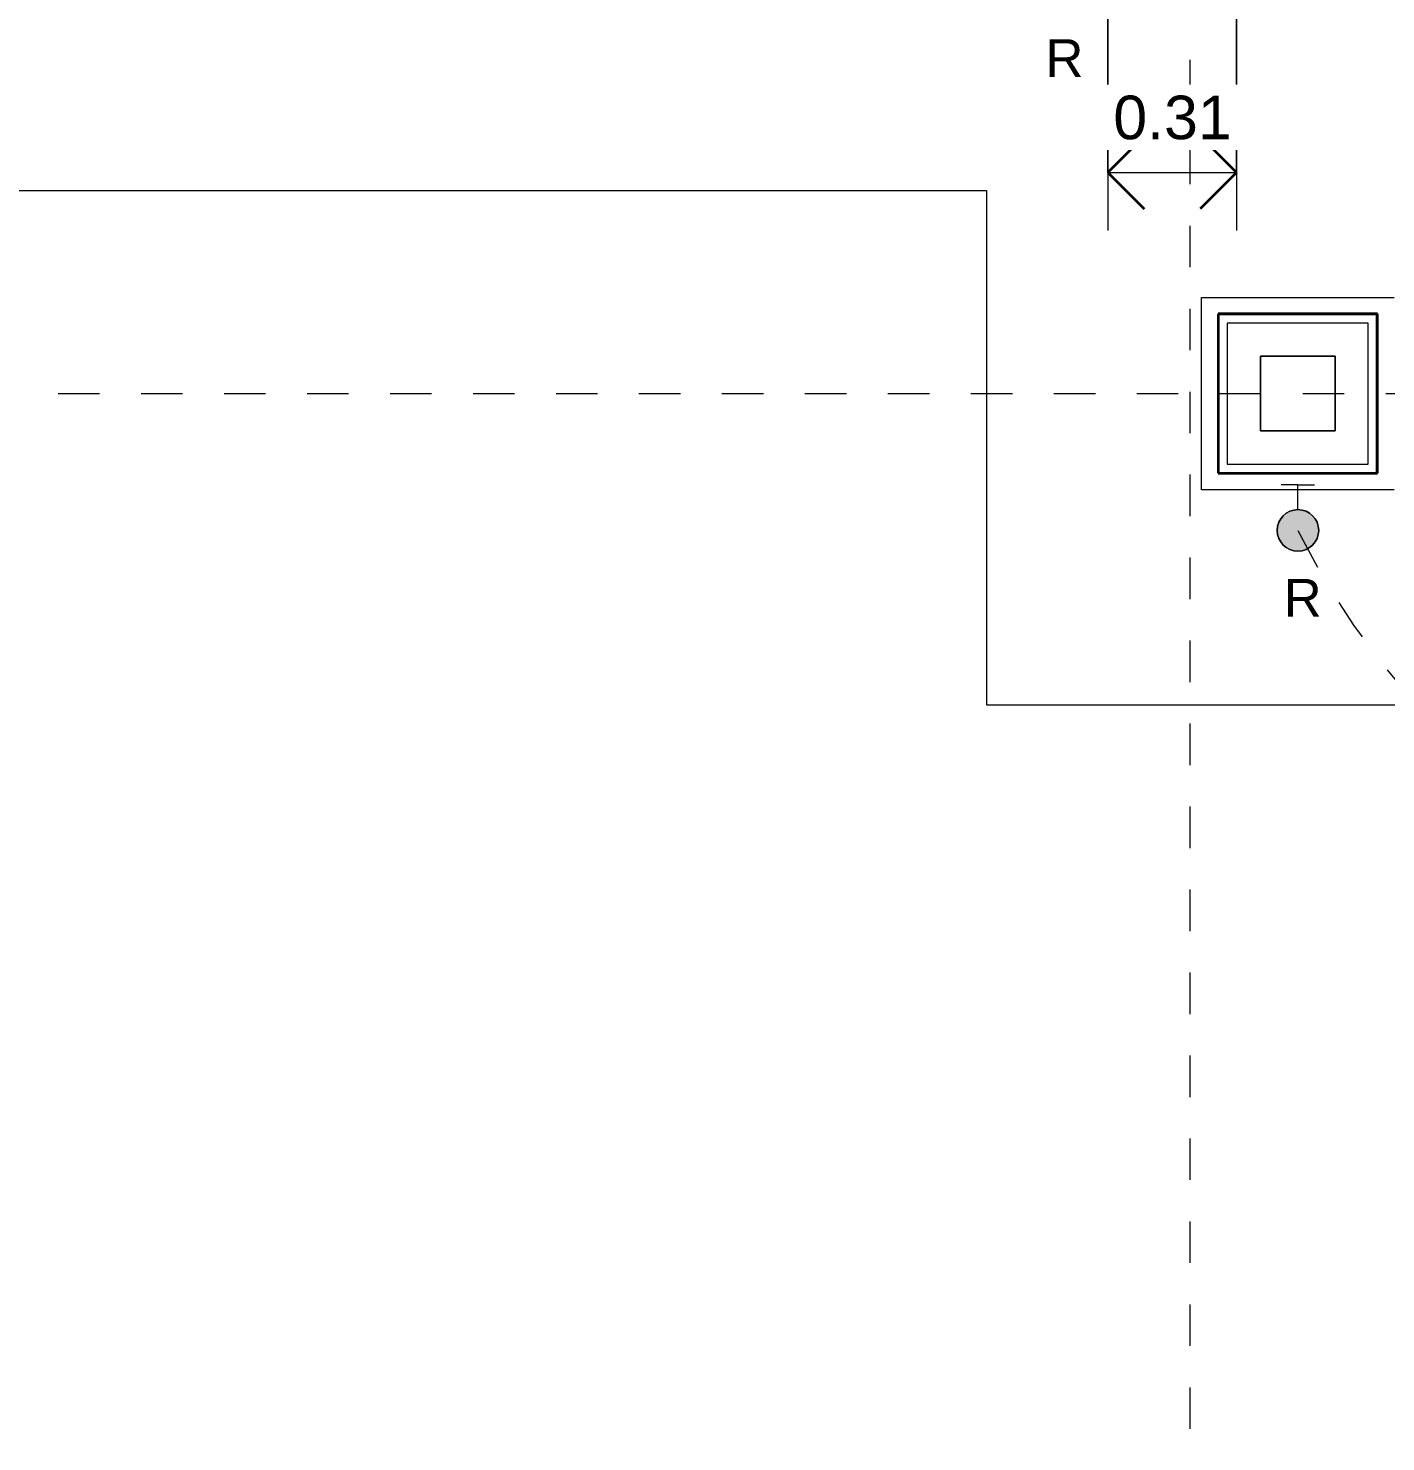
# Model space of a CAD drawing. Header units: metres. Extents: x -1.5 to 31.4, y -9.2 to 10.9.
# Drawn here: x 4.616 to 7.888, y -9.158 to -5.752 of the extents above; entities that cross this region are included whole.
import ezdxf

# ---------------------------------------------------------------- set-up
doc = ezdxf.new("R2010")
doc.units = ezdxf.units.M
doc.linetypes.add('Línea de rejilla', pattern=[0.022225, 0.0127, -0.003175, 0.003175, -0.003175])
doc.linetypes.add('Trazo', pattern=[0.0023, 0.0015, -0.0008])
for name, color, linetype, lineweight in [('A-ANNO-DIMS', 7, 'Continuous', 9), ('A-ANNO-DIMS-70', 7, 'Continuous', 9), ('A-DETL-GENF', 7, 'Continuous', 18), ('A-DETL-THIN', 7, 'Continuous', 18), ('A-FLOR', 7, 'Continuous', 18), ('A-WALL', 7, 'Continuous', 18), ('G-ANNO-TEXT', 7, 'Continuous', 9), ('S-COLS', 7, 'Continuous', 18), ('S-GRID', 7, 'Continuous', 9)]:
    doc.layers.add(name, color=color, linetype=linetype, lineweight=lineweight)
doc.layers.add('A-DETL-HDLN', color=94, linetype='Trazo', lineweight=18, true_color=0x00a600)
doc.styles.add('Arial_1', font='arial.ttf', dxfattribs={"height": 0.105})
doc.styles.add('Arial_2', font='arial.ttf', dxfattribs={"height": 0.091})
doc.dimstyles.new('Diagonal_-_Arial_1_5_mm', dxfattribs={"dimscale": 0.3048, "dimtxt": 0.107127, "dimasz": 0.287073, "dimexe": 0.459318, "dimexo": 0.229659, "dimgap": 0.160761, "dimtad": 1, "dimrnd": 0.01, "dimzin": 0, "dimdsep": 46, "dimtxsty": 'Arial_1', "dimblk1": 'OPEN30', "dimblk2": 'OPEN30', "dimsah": 1, "dimcen": 0.09, "dimaunit": 1, "dimadec": 4, "dimazin": 0, "dimtfac": 1, "dimtdec": 4, "dimtix": 1, "dimtmove": 0, "dimatfit": 3, "dimfxl": 1, "dimtvp": 1, "dimtfill": 1, "dimtolj": 1, "dimtzin": 0, "dimarcsym": 2})

# ---------------------------------------------------------------- blocks, each defined once
blk = doc.blocks.new('DIMBLOCK43-ARQ_ELEC_PB')
at = {"layer": 'A-ANNO-DIMS-70', "transparency": 16777216}
for p, q in [((7.5277, -5.6143), (7.5277, -6.2394)), ((7.5277, -6.0994), (7.5277, -5.6143)), ((7.2179, -5.6954), (7.2179, -6.2394)), ((7.2179, -6.0994), (7.2179, -5.6954)), ((7.2179, -6.0994), (7.5277, -6.0994))]:
    blk.add_line(p, q, dxfattribs=at)
at = {"layer": 'A-ANNO-DIMS-70', "lineweight": 35, "transparency": 16777216}
for p, q in [((7.2179, -6.0994), (7.3054, -6.0119)), ((7.5277, -6.0994), (7.4402, -6.0119)), ((7.2179, -6.0994), (7.3054, -6.1869)), ((7.5277, -6.0994), (7.4402, -6.1869))]:
    blk.add_line(p, q, dxfattribs=at)
at = {"layer": 'A-ANNO-DIMS-70', "color": 0, "transparency": 16777216, "insert": (7.2311, -5.9141), "char_height": 0.105, "width": 0.34017, "attachment_point": 1, "line_spacing_factor": 0.941778, "style": 'Arial_1', "bg_fill": 3, "box_fill_scale": 1.25, "bg_fill_color": 9, "bg_fill_true_color": 13158600, "bg_fill_transparency": 0}
blk.add_mtext('0.31', dxfattribs=at)
blk = doc.blocks.new('_Open30')
at = {"color": 0, "linetype": 'ByBlock', "lineweight": -2}
for p, q in [((-1, 0.268), (0, 0)), ((0, 0), (-1, -0.268)), ((0, 0), (-1, 0))]:
    blk.add_line(p, q, dxfattribs=at)

msp = doc.modelspace()

# ---------------------------------------------------------------- hatches: boundary and pattern name
at = {"layer": 'A-DETL-GENF', "true_color": 0xff0000}
msp.add_hatch(color=1, dxfattribs=at).paths.add_polyline_path([(7.6761, -7.0119), (7.6891, -7.0102), (7.7011, -7.0052), (7.7115, -6.9973), (7.7194, -6.9869), (7.7244, -6.9748), (7.7261, -6.9619), (7.7244, -6.949), (7.7194, -6.9369), (7.7115, -6.9266), (7.7011, -6.9186), (7.6891, -6.9136), (7.6761, -6.9119), (7.6632, -6.9136), (7.6511, -6.9186), (7.6408, -6.9266), (7.6328, -6.9369), (7.6278, -6.949), (7.6261, -6.9619), (7.6278, -6.9748), (7.6328, -6.9869), (7.6408, -6.9973), (7.6511, -7.0052), (7.6632, -7.0102)])

# ---------------------------------------------------------------- linework, layer by layer
at = {"layer": 'A-DETL-HDLN', "color": 1, "true_color": 0xff0000}
msp.add_arc((9.3073, -6.1573), 1.8188, 206.2555, 250.4995, dxfattribs=at)
at = {"layer": 'A-DETL-THIN', "color": 1, "true_color": 0xff0000}
for p, q in [((7.6761, -6.8519), (7.6361, -6.8519)), ((7.6761, -6.9119), (7.6761, -6.8519)), ((7.6761, -6.8519), (7.7161, -6.8519))]:
    msp.add_line(p, q, dxfattribs=at)
msp.add_circle((7.6761, -6.9619), 0.05, dxfattribs=at)
for start, end in [(0, 180), (180, 0)]:
    msp.add_arc((7.6761, -6.9619), 0.05, start, end, dxfattribs=at)
at = {"layer": 'A-FLOR', "color": 253, "true_color": 0xaaaaaa}
for p, q in [((-0.0343, -6.1423), (6.9257, -6.1423)), ((6.9257, -6.1423), (6.9257, -7.3823)), ((6.9257, -7.3823), (14.9057, -7.3823))]:
    msp.add_line(p, q, dxfattribs=at)
at = {"layer": 'A-WALL', "color": 253, "true_color": 0xaaaaaa}
for p, q in [((7.4437, -6.4003), (7.9077, -6.4003)), ((7.4437, -6.8643), (7.4437, -6.4003)), ((7.8677, -6.4423), (7.4837, -6.4423)), ((7.4857, -6.4403), (7.4857, -6.8243)), ((7.8457, -6.4623), (7.5057, -6.4623)), ((7.5057, -6.4623), (7.5057, -6.8023)), ((7.8457, -6.8023), (7.8457, -6.4623)), ((7.8657, -6.8243), (7.8657, -6.4403)), ((7.5857, -6.5423), (7.7657, -6.5423)), ((7.5857, -6.7223), (7.5857, -6.5423)), ((7.7657, -6.5423), (7.7657, -6.7223)), ((7.7657, -6.7223), (7.5857, -6.7223)), ((7.5057, -6.8023), (7.8457, -6.8023)), ((7.4837, -6.8223), (7.8677, -6.8223)), ((7.9077, -6.8643), (7.4437, -6.8643))]:
    msp.add_line(p, q, dxfattribs=at)
at = {"layer": 'A-WALL', "color": 253, "lineweight": 35, "true_color": 0xaaaaaa}
for p, q in [((7.4837, -6.4403), (7.4837, -6.8243)), ((7.8677, -6.4403), (7.4837, -6.4403)), ((7.8677, -6.8243), (7.8677, -6.4403)), ((7.4837, -6.8243), (7.8677, -6.8243))]:
    msp.add_line(p, q, dxfattribs=at)
at = {"layer": 'S-COLS', "color": 253, "true_color": 0xaaaaaa}
for p, q in [((7.7657, -6.5423), (7.5857, -6.5423)), ((7.5857, -6.5423), (7.5857, -6.7223)), ((7.7657, -6.7223), (7.7657, -6.5423)), ((7.5857, -6.7223), (7.7657, -6.7223))]:
    msp.add_line(p, q, dxfattribs=at)
at = {"layer": 'S-GRID', "color": 8, "linetype": 'Línea de rejilla', "true_color": 0x808080}
for p, q in [((7.4157, 10.3724), (7.4157, -9.1585)), ((-1.5122, -6.6323), (15.5819, -6.6323))]:
    msp.add_line(p, q, dxfattribs=at)

# ---------------------------------------------------------------- texts
at = {"layer": 'G-ANNO-TEXT', "color": 1, "true_color": 0xff0000, "char_height": 0.091, "width": 0.112236, "attachment_point": 1, "style": 'Arial_2'}
for insert in [(7.0674, -5.778), (7.6416, -7.0789)]:
    msp.add_mtext('R', dxfattribs=dict(at, insert=insert))

# ---------------------------------------------------------------- next in the draw order: dimensions: what is measured, and where the dimension line sits
at = {"layer": 'A-ANNO-DIMS'}
dim = msp.add_linear_dim(base=(7.5277, -6.0994), p1=(7.2179, -5.6254), p2=(7.5277, -5.5443), dimstyle='Diagonal_-_Arial_1_5_mm', override={"dimpost": '<>', "dimfxl": 0.320315}, dxfattribs=at)
dim.commit()
dim.dimension.update_dxf_attribs({"geometry": 'DIMBLOCK43-ARQ_ELEC_PB', "text_midpoint": (7.3728, -5.9967)})

doc.saveas('drawing.dxf')
